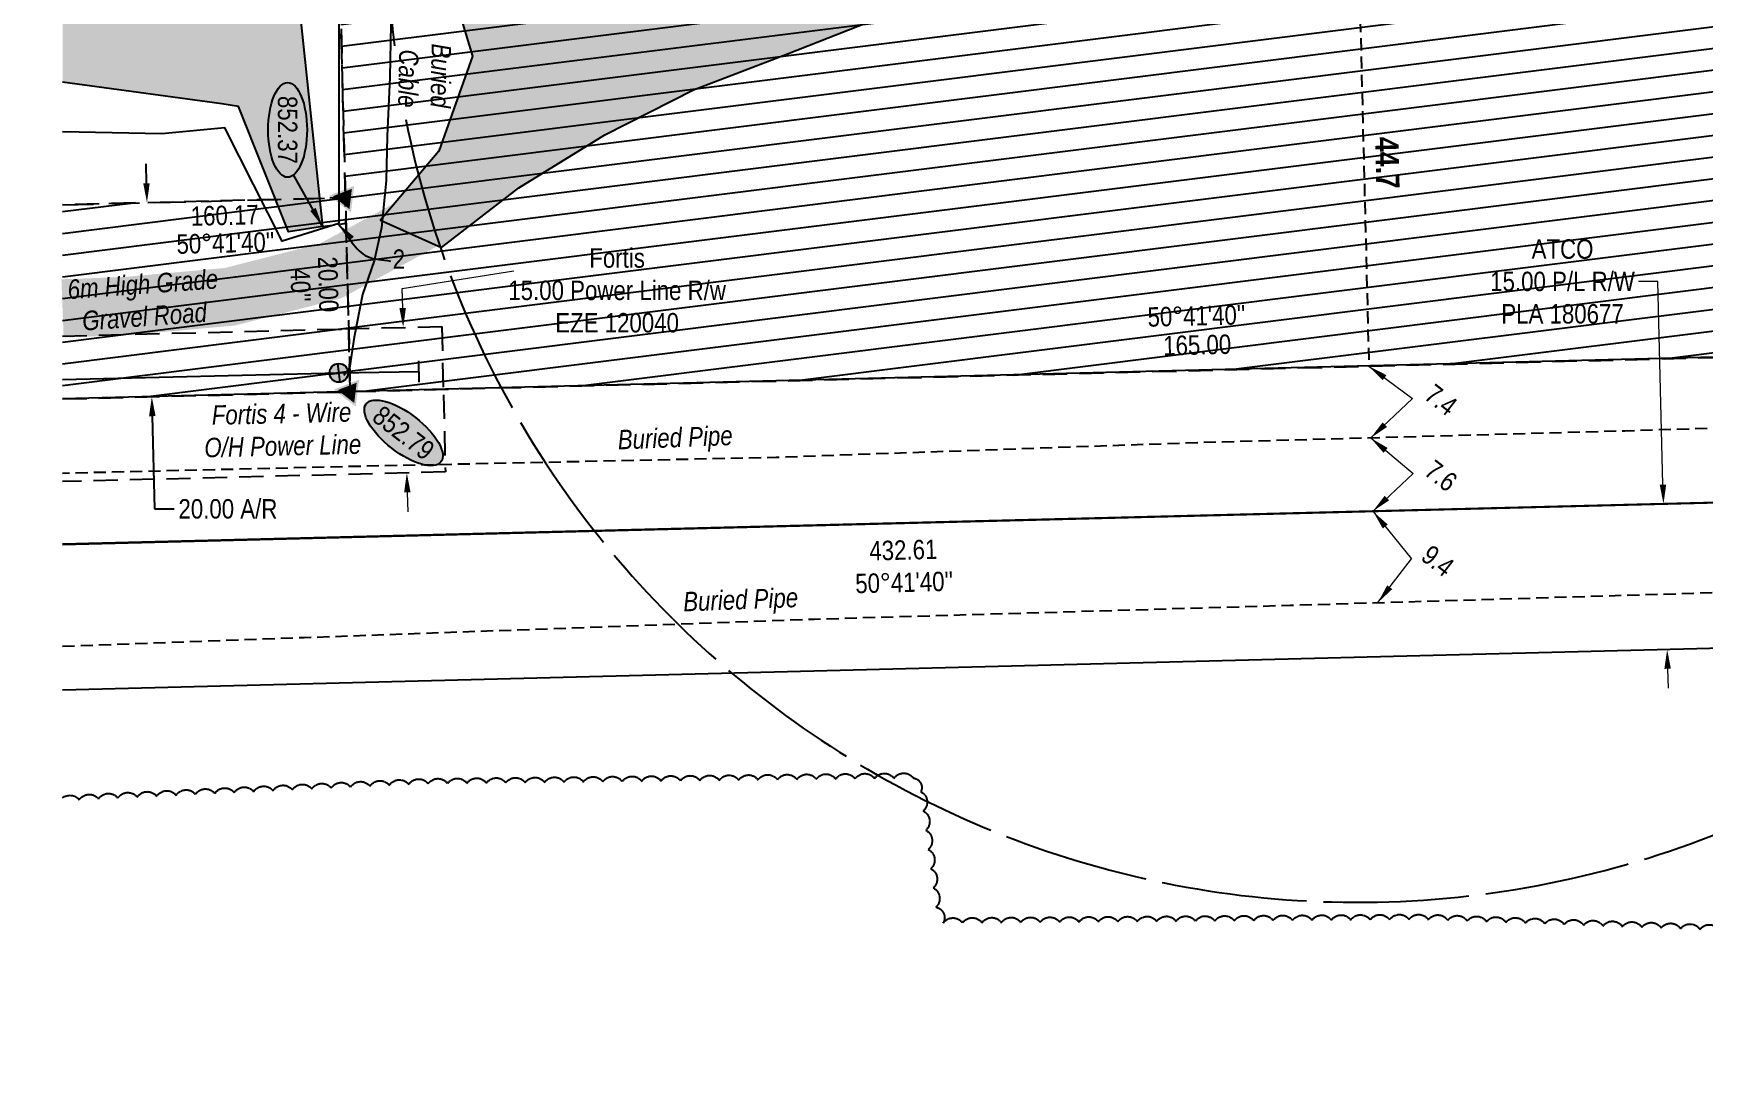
# Model space of a CAD drawing. Extents: x 613721 to 622755, y 5905527 to 5910064.
# Drawn here: x 618936 to 619796, y 5905964 to 5906505 of the extents above; entities that cross this region are included whole.
import ezdxf
from ezdxf.enums import TextEntityAlignment as Align

# ---------------------------------------------------------------- set-up
doc = ezdxf.new("R2010")
doc.units = 0
doc.header["$LTSCALE"] = 5
for name, pattern in [('0', [1, 1, 0]), ('foc-ACCESSROAD', [3.75, 2.5, -1.25]), ('foc-BUFFER', [16.75, 15, -1.75]), ('foc-FLOWLINE', [3.75, 2.5, -1.25]), ('foc-TIELINE', [1.875, 1.25, -0.625]), ('HIDDEN2', [4.7625, 3.175, -1.5875]), ('POWERLINE5', [7.8, 2.4, -0.6, 0.6, -0.6, 0.6, -0.6, 2.4]), ('UG_PIPE', [1.875, 1.25, -0.625])]:
    doc.linetypes.add(name, pattern=pattern)
for name, color, linetype in [('AS-CABLE', 224, 'foc-CABLE'), ('AS-PIPE-UG', 44, 'UG_PIPE'), ('AS-PIPE-UG-T', 44, 'Continuous'), ('AS-POWER', 104, 'foc-POWER'), ('AS-POWER-EXISTING', 72, 'POWERLINE5'), ('AS-ROADS', 254, 'Continuous'), ('AUX-BUFFER', 7, 'foc-BUFFER'), ('C-AR', 13, 'foc-ACCESSROAD'), ('C-WS', 13, 'foc-ACCESSROAD'), ('F-EZE', 190, 'foc-FLOWLINE'), ('F-RW', 190, 'Continuous'), ('L-BD', 7, 'Continuous'), ('L-MON', 1, 'Continuous'), ('P-ELEVATION', 7, 'Continuous'), ('P-PROPOSED-EXISTING-H', 59, 'Continuous'), ('P-TXT', 4, 'Continuous'), ('T-BUSH', 110, '0'), ('T-EXISTING TFA', 220, 'HIDDEN2'), ('T-SLOPE', 48, 'Continuous'), ('T-TIE', 201, 'foc-TIELINE'), ('T-WATER', 160, 'Continuous'), ('T-WATER-H', 133, 'Continuous')]:
    doc.layers.add(name, color=color, linetype=linetype)
for name, color, linetype, lineweight in [('F-EZE-T', 190, 'Continuous', 9), ('F-RW-T', 190, 'Continuous', 9), ('T-TEXT', 48, 'Continuous', 18), ('T-TIE-T', 201, 'Continuous', 18)]:
    doc.layers.add(name, color=color, linetype=linetype, lineweight=lineweight)
doc.styles.add('80', font='ARIALN.TTF', dxfattribs={"height": 10})
doc.styles.add('80CG', font='ARIALN.TTF', dxfattribs={"height": 10})
doc.styles.add('80L', font='ARIALN.TTF', dxfattribs={"height": 10})
doc.styles.add('BOLD', font='ARIALNB.TTF')
doc.styles.add('foc-LtypeFont', font='ARIALN.TTF', dxfattribs={"height": 7.35})
doc.linetypes.add('foc-CABLE', pattern='A,2,-1,["C",foc-LtypeFont,S=0.2,R=0,X=-0.625,Y=-0.75],-1.24,8', length=12.24)
doc.linetypes.add('foc-POWER', pattern='A,6,-1,["P",foc-LtypeFont,S=0.2,R=0,X=-0.625,Y=-0.75],-1.24,4', length=12.24)
doc.dimstyles.new('Compass 5 000', dxfattribs={"dimscale": 5, "dimtxt": 9, "dimasz": 2, "dimexe": 0.2, "dimexo": 0.0625, "dimgap": 0.5, "dimtad": 0, "dimtih": 1, "dimtoh": 1, "dimzin": 0, "dimdsep": 46, "dimtxsty": '80CG', "dimcen": 0.1, "dimse1": 1, "dimse2": 1, "dimclrd": 256, "dimclrt": 256, "dimaunit": 1, "dimadec": 4, "dimazin": 0, "dimtfac": 0.06, "dimtofl": 0, "dimtmove": 0, "dimatfit": 1, "dimfxl": 0.2, "dimtolj": 1, "dimtzin": 0, "dimlwd": -1, "dimarcsym": 0})
pattern_1 = [(7.14112547, (-3492526.247, 1626924.945), (-1.380931114, 11.022268725), [])]

# ---------------------------------------------------------------- blocks, each defined once
blk = doc.blocks.new('STRIA')
blk.add_hatch(color=255).paths.add_polyline_path([(-0.04, 1.52), (-1.47, -0.87), (1.39, -0.87)])
blk = doc.blocks.new('STRIAA')
blk.add_blockref('STRIA', (0, 0))
blk = doc.blocks.new('STRIB')
at = {"color": 1}
blk.add_solid([(-1.12, -0.67), (-0.04, 1.13), (1.04, -0.67)], dxfattribs=at)
blk = doc.blocks.new('STRIBB')
blk.add_blockref('STRIB', (0, 0))
blk = doc.blocks.new('STRICC')
for name in ['STRIAA', 'STRIBB']:
    blk.add_blockref(name, (0, 0))
blk = doc.blocks.new('fdspike')
blk.add_blockref('STRICC', (0, 0))
blk = doc.blocks.new('*D491')
at = {"layer": 'F-RW-T', "transparency": 16777216}
for p, q in [((619772.48, 5906376.79), (619762.48, 5906376.79)), ((619775.13, 5906272.26), (619772.48, 5906376.79)), ((619777.53, 5906177.41), (619777.78, 5906167.42))]:
    blk.add_line(p, q, dxfattribs=at)
for points in [[(619776.79, 5906272.3), (619773.46, 5906272.21), (619775.38, 5906262.26)], [(619779.19, 5906177.45), (619775.86, 5906177.37), (619777.27, 5906187.41)]]:
    blk.add_solid(points, dxfattribs=at)
at = {"layer": 'F-RW-T', "transparency": 16777216, "insert": (619723.4, 5906376.79), "char_height": 10, "attachment_point": 5, "style": '80CG'}
blk.add_mtext('\\A1;ATCO\\P15.00 P/L R/W\\PPLA 180677', dxfattribs=at)
blk = doc.blocks.new('*D493')
at = {"layer": 'F-EZE-T', "transparency": 16777216}
for p, q in [((619126.08, 5906363.16), (619125.82, 5906373.16)), ((619128.47, 5906268.25), (619128.72, 5906258.25))]:
    blk.add_line(p, q, dxfattribs=at)
for points in [[(619127.74, 5906363.21), (619124.41, 5906363.12), (619126.33, 5906353.17)], [(619130.14, 5906268.29), (619126.81, 5906268.21), (619128.22, 5906278.25)]]:
    blk.add_solid(points, dxfattribs=at)
at = {"layer": 'F-EZE-T', "transparency": 16777216, "insert": (619236.51, 5906372.19), "char_height": 10, "attachment_point": 5, "style": '80CG'}
blk.add_mtext('\\A1;Fortis\\P15.00 Power Line R/w\\PEZE 120040 ', dxfattribs=at)
blk = doc.blocks.new('POWERPOLE')
h = blk.add_hatch(color=255)
edge = h.paths.add_edge_path()
edge.add_arc((0, 0), 0.96, 0, 360)
at = {"linetype": 'Continuous'}
for p, q in [((0.68, -0.68), (-0.68, 0.68)), ((-0.68, -0.68), (0.68, 0.68))]:
    blk.add_line(p, q, dxfattribs=at)
blk.add_circle((0, 0), 0.96, dxfattribs=at)
blk = doc.blocks.new('*D497')
at = {"layer": 'P-TXT', "transparency": 16777216}
for p, q in [((618994.15, 5906427.4), (618993.9, 5906437.4)), ((618997.14, 5906307.48), (618998.33, 5906259.7)), ((618998.33, 5906259.7), (619008.33, 5906259.7))]:
    blk.add_line(p, q, dxfattribs=at)
for points in [[(618995.81, 5906427.45), (618992.48, 5906427.36), (618994.4, 5906417.41)], [(618998.81, 5906307.52), (618995.47, 5906307.44), (618996.89, 5906317.47)]]:
    blk.add_solid(points, dxfattribs=at)
at = {"layer": 'P-TXT', "transparency": 16777216, "insert": (619036.07, 5906259.7), "char_height": 10, "attachment_point": 5, "style": '80CG'}
blk.add_mtext('\\A1;20.00 A/R', dxfattribs=at)
blk = doc.blocks.new('we')
at = {"layer": 'P-ELEVATION'}
h = blk.add_hatch(color=111, dxfattribs=at)
h.dxf.hatch_style = 1
edge = h.paths.add_edge_path()
edge.add_ellipse((0, 0), major_axis=(-24.38, 0), ratio=0.410256, start_angle=0, end_angle=360)
at = {"layer": 'P-ELEVATION', "color": 7, "flags": 128}
blk.add_lwpolyline([(0, 0, 12.5, 0, 0), (-12.42, -6.43, 0, 0, 0)], format="xyseb", dxfattribs=at)
at = {"layer": 'P-ELEVATION', "color": 7}
blk.add_ellipse((0, 0), major_axis=(-24.38, 0), ratio=0.410256, dxfattribs=at)
at = {"layer": 'P-ELEVATION', "style": '80'}
blk.add_attdef('ELEVATION', text='', height=10, dxfattribs=at).set_placement((0, 0), align=Align.MIDDLE_CENTER)

msp = doc.modelspace()

# ---------------------------------------------------------------- hatches: boundary and pattern name
at = {"layer": 'AS-ROADS'}
h = msp.add_hatch(color=256, dxfattribs=at)
h.dxf.hatch_style = 1
h.paths.add_polyline_path([(619146.139, 5906394.32), (619146.136, 5906394.309), (619185.874, 5906425.071), (619230.268, 5906452.314), (619275.926, 5906475.498), (619324.288, 5906494.11), (619370.926, 5906512.339), (619422.058, 5906523.68), (619474.291, 5906530.163), (619524.398, 5906533.391), (619576.324, 5906533.565), (619626.165, 5906540.767), (619670.834, 5906569.001), (619697.988, 5906612.121), (619709.956, 5906662.639), (619710.805, 5906712.712), (619707.723, 5906766.126), (619690.73, 5906815.553), (619654.843, 5906851.264), (619605.282, 5906869.049), (619552.488, 5906865.135), (619503.937, 5906850.857), (619456.875, 5906826.479), (619418.313, 5906794.468), (619386.414, 5906753.895), (619363.59, 5906707.75), (619340.587, 5906662.777), (619300.134, 5906628.765), (619251.547, 5906647.445), (619210.411, 5906678.187), (619160.988, 5906669.323), (619128.333, 5906630.661), (619147.275, 5906541.753), (619162.044, 5906492.928), (619144.624, 5906443.868), (619114.738, 5906408.444)])
at = {"layer": 'P-PROPOSED-EXISTING-H'}
h = msp.add_hatch(dxfattribs=at)
h.set_pattern_fill('ANSI31', color=256, scale=3.49872, angle=-37.858875, style=0)
h.set_pattern_definition(pattern_1)
h.paths.add_polyline_path([(619904.588, 5907090.29), (619080.135, 5907069.546), (619099.074, 5906320.11), (619923.52, 5906340.707)])
h = msp.add_hatch(dxfattribs=at)
h.set_pattern_fill('ANSI31', color=256, scale=3.49872, angle=-37.858875, style=0)
h.set_pattern_definition(pattern_1)
h.paths.add_polyline_path([(618950.899, 5906416.322), (618950.899, 5906316.327), (619099.112, 5906320.024), (619096.551, 5906419.955)])
at = {"layer": 'T-WATER-H'}
h = msp.add_hatch(color=256, dxfattribs=at)
h.dxf.hatch_style = 1
h.paths.add_polyline_path([(618950.899, 5906679.008), (618950.899, 5906479.532), (619032.901, 5906468.346), (619041.531, 5906467.015), (619067.267, 5906402.457), (619084.801, 5906405.224), (619058.361, 5906655.991), (618978.14, 5906663.069), (618954.409, 5906680.306)])

# ---------------------------------------------------------------- linework, layer by layer
at = {"layer": 'AS-CABLE', "flags": 128}
msp.add_lwpolyline([(619125.149, 5906555.342), (619121.924, 5906534.412), (619119.938, 5906509.142), (619119.394, 5906481.998), (619118.139, 5906451.739), (619117.601, 5906428.846), (619115.14, 5906404.496), (619111.42, 5906387.433), (619105.44, 5906370.119), (619101.107, 5906348.104), (619098.659, 5906332.262), (619095.84, 5906328.374)], dxfattribs=at)
at = {"layer": 'AS-PIPE-UG', "flags": 128}
for points in [[(620154.002, 5906311.967), (619985.088, 5906306.864), (619755.523, 5906299.845), (619535.407, 5906293.789), (619318.48, 5906286.205), (619104.414, 5906281.634), (618950.899, 5906278.034)], [(618950.899, 5906189.066), (619075.402, 5906193.531), (619338.182, 5906203.008), (619583.113, 5906210.134), (619884.05, 5906219.132), (620153.502, 5906222.675)]]:
    msp.add_lwpolyline(points, dxfattribs=at)
at = {"layer": 'AS-POWER'}
for p, q in [((619093.215, 5906329.756), (619134.526, 5906330.417)), ((619134.614, 5906324.92), (619134.438, 5906335.914))]:
    msp.add_line(p, q, dxfattribs=at)
at = {"layer": 'AS-POWER', "flags": 128}
msp.add_lwpolyline([(618950.899, 5906326.442), (619093.215, 5906329.756)], dxfattribs=at)
at = {"layer": 'AS-ROADS', "flags": 128}
msp.add_lwpolyline([(619147.275, 5906541.753), (619162.044, 5906492.928), (619144.624, 5906443.868), (619114.738, 5906408.444), (619146.139, 5906394.32), (619146.136, 5906394.309), (619185.874, 5906425.071), (619230.268, 5906452.314), (619275.926, 5906475.498), (619324.288, 5906494.11), (619370.926, 5906512.339)], dxfattribs=at)
at = {"layer": 'AS-ROADS', "const_width": 29.989, "flags": 128}
msp.add_lwpolyline([(618950.899, 5906362.976), (618983.932, 5906364.206), (619037.12, 5906368.978), (619088.869, 5906382.221), (619137.507, 5906408.578), (619180.828, 5906441.089), (619221.019, 5906476.166)], dxfattribs=at)
at = {"layer": 'AUX-BUFFER', "color": 251, "linetype": 'foc-BUFFER'}
for centre, start, end in [((619618.086, 5906557.012), 191.169911, 167.452144), ((619618.054, 5906558.294), 170.884084, 186.915734)]:
    msp.add_arc(centre, 499.817, start, end, dxfattribs=at)
at = {"layer": 'C-AR', "flags": 128}
msp.add_lwpolyline([(618950.899, 5906316.327), (619099.112, 5906320.024), (619096.551, 5906419.955), (618950.899, 5906416.322)], dxfattribs=at)
at = {"layer": 'C-WS', "flags": 128}
msp.add_lwpolyline([(619904.588, 5907090.29), (619080.135, 5907069.546), (619099.074, 5906320.11), (619923.52, 5906340.707), (619904.588, 5907090.29)], dxfattribs=at)
at = {"layer": 'F-EZE'}
msp.add_lwpolyline([(618950.899, 5906348.74), (619096.344, 5906352.41), (619146.2, 5906353.67), (619147.085, 5906318.544), (619148.089, 5906278.753), (618950.899, 5906273.775)], dxfattribs=at)
at = {"layer": 'F-EZE-T', "flags": 128}
msp.add_lwpolyline([(619125.824, 5906373.154), (619183.322, 5906382.246)], dxfattribs=at)
at = {"layer": 'F-RW', "flags": 128}
for points in [[(620148.46, 5906346.681), (618950.899, 5906316.424)], [(620150.353, 5906271.845), (618950.899, 5906241.498)], [(618950.899, 5906241.428), (620150.356, 5906271.732)], [(618950.899, 5906166.501), (620152.249, 5906196.896)]]:
    msp.add_lwpolyline(points, dxfattribs=at)
at = {"layer": 'T-BUSH', "flags": 128}
msp.add_lwpolyline([(618950.899, 5906110.988, -0.4139945), (618959.455, 5906109.888, -0.5205671), (618969.44, 5906110.358, -0.5205671), (618979.425, 5906110.828, -0.5205671), (618989.411, 5906111.298, -0.5205671), (618999.396, 5906111.768, -0.5205671), (619009.381, 5906112.239, -0.5205671), (619019.366, 5906112.709, -0.5205671), (619029.352, 5906113.179, -0.5205671), (619039.337, 5906113.649, -0.5205671), (619049.322, 5906114.119, -0.5205671), (619059.308, 5906114.589, -0.5205671), (619069.293, 5906115.059, -0.5205671), (619079.278, 5906115.529, -0.5205671), (619089.263, 5906115.999, -0.5205671), (619099.249, 5906116.469, -0.5205671), (619109.234, 5906116.939, -0.5205671), (619119.219, 5906117.409, -0.5205671), (619129.205, 5906117.879, -0.5205671), (619139.194, 5906118.203, -0.5205671), (619149.19, 5906118.32, -0.5205671), (619159.185, 5906118.437, -0.5205671), (619169.181, 5906118.553, -0.5205671), (619179.177, 5906118.67, -0.5205671), (619189.172, 5906118.786, -0.5205671), (619199.168, 5906118.903, -0.5205671), (619209.164, 5906119.02, -0.5205671), (619219.159, 5906119.136, -0.5205671), (619229.155, 5906119.253, -0.5205671), (619239.151, 5906119.37, -0.5205671), (619249.146, 5906119.486, -0.5205671), (619259.142, 5906119.603, -0.5205671), (619269.138, 5906119.719, -0.5205671), (619279.133, 5906119.836, -0.5205671), (619289.129, 5906119.953, -0.5205671), (619299.125, 5906120.069, -0.5205671), (619309.12, 5906120.186, -0.5205671), (619319.116, 5906120.302, -0.5205671), (619329.112, 5906120.419, -0.5205671), (619339.107, 5906120.536, -0.5205671), (619349.103, 5906120.652, -0.5205671), (619359.099, 5906120.769, -0.5205671), (619369.094, 5906120.886, -0.5205671), (619379.09, 5906121.002, -0.5205671), (619389.086, 5906121.119, -0.5205671), (619392.914, 5906114.132, -0.5205671), (619394.202, 5906104.219, -0.5205671), (619395.491, 5906094.306, -0.5205671), (619396.779, 5906084.393, -0.5205671), (619398.067, 5906074.48, -0.5205671), (619399.356, 5906064.567, -0.5205671), (619400.644, 5906054.654, -0.5205671), (619404.414, 5906046.491, -0.5205671), (619414.411, 5906046.565, -0.5205671), (619424.407, 5906046.64, -0.5205671), (619434.403, 5906046.715, -0.5205671), (619444.399, 5906046.79, -0.5205671), (619454.395, 5906046.865, -0.5205671), (619464.391, 5906046.94, -0.5205671), (619474.387, 5906047.015, -0.5205671), (619484.383, 5906047.09, -0.5205671), (619494.379, 5906047.165, -0.5205671), (619504.375, 5906047.24, -0.5205671), (619514.371, 5906047.315, -0.5205671), (619524.367, 5906047.39, -0.5205671), (619534.363, 5906047.465, -0.5205671), (619544.359, 5906047.54, -0.5205671), (619554.355, 5906047.615, -0.5205671), (619564.352, 5906047.69, -0.5205671), (619574.348, 5906047.765, -0.5205671), (619584.344, 5906047.84, -0.5205671), (619594.34, 5906047.914, -0.5205671), (619604.336, 5906047.989, -0.5205671), (619614.332, 5906048.064, -0.5205671), (619624.328, 5906048.139, -0.5205671), (619634.324, 5906048.214, -0.5205671), (619644.32, 5906048.289, -0.5205671), (619654.314, 5906048.227, -0.5205671), (619664.304, 5906047.869, -0.5205671), (619674.294, 5906047.51, -0.5205671), (619684.284, 5906047.152, -0.5205671), (619694.274, 5906046.794, -0.5205671), (619704.264, 5906046.436, -0.5205671), (619714.254, 5906046.078, -0.5205671), (619724.244, 5906045.72, -0.5205671), (619734.234, 5906045.362, -0.5205671), (619744.223, 5906045.004, -0.5205671), (619754.213, 5906044.646, -0.5205671), (619764.203, 5906044.287, -0.5205671), (619774.193, 5906043.929, -0.5205671), (619784.183, 5906043.571, -0.5205671), (619794.173, 5906043.213, -0.5205671), (619804.163, 5906042.855, -0.5205671), (619814.153, 5906042.497, -0.5205671), (619824.143, 5906042.139, -0.5205671), (619834.133, 5906041.781, -0.5205671), (619844.123, 5906041.423, -0.5205671), (619854.113, 5906041.065, -0.5205671), (619864.103, 5906040.706, -0.5205671), (619874.093, 5906040.348, -0.5205671), (619884.082, 5906039.99, -0.5205671), (619894.072, 5906039.632, -0.5205671), (619904.062, 5906039.274, -0.5205671), (619914.052, 5906038.916, -0.5205671), (619924.042, 5906038.558, -0.5205671), (619934.032, 5906038.2, -0.5205671), (619944.022, 5906037.842, -0.5205671), (619954.012, 5906037.483, -0.5205671), (619964.002, 5906037.125, -0.5205671), (619973.992, 5906036.767, -0.5205671), (619983.982, 5906036.409, -0.5205671), (619993.974, 5906036.539, -0.5205671), (620003.968, 5906036.789, -0.5205671), (620013.961, 5906037.039, -0.5205671), (620023.954, 5906037.289, -0.5205671), (620033.947, 5906037.539, -0.5205671), (620043.94, 5906037.79, -0.5205671), (620053.934, 5906038.04, -0.5205671), (620063.927, 5906038.29, -0.5205671), (620073.92, 5906038.54, -0.5205671), (620083.913, 5906038.791, -0.5205671), (620093.906, 5906039.041, -0.5205671), (620103.9, 5906039.291, -0.5205671), (620113.893, 5906039.541, -0.5205671), (620123.886, 5906039.791, -0.5205671), (620133.879, 5906040.042, -0.5205671), (620143.873, 5906040.292, -0.5205671), (620153.866, 5906040.542, -0.5205671), (620163.859, 5906040.792, -0.5205671), (620173.852, 5906041.042, -0.5205671), (620183.845, 5906041.293, -0.5205671), (620193.839, 5906041.543, -0.5205671), (620203.832, 5906041.793, -0.5205671), (620213.825, 5906042.043, -0.5205671), (620223.818, 5906042.293, -0.5205671), (620233.811, 5906042.544, -0.5205671), (620243.805, 5906042.794, -0.5205671), (620253.765, 5906042.938, -0.5205671), (620261.902, 5906037.13, -0.5205671), (620270.038, 5906031.323, -0.5205671), (620278.174, 5906025.515, -0.5205671), (620286.31, 5906019.707, -0.5205671), (620294.446, 5906013.899, -0.5205671), (620302.582, 5906008.092, -0.5205671), (620310.718, 5906002.284, -0.5205671), (620318.854, 5905996.476, -0.5205671), (620326.991, 5905990.668, -0.5205671), (620335.127, 5905984.86, -0.5205671), (620343.263, 5905979.053, -0.5205671), (620351.399, 5905973.245, -0.5205671), (620359.535, 5905967.437, -0.5205671), (620364.602, 5905963.82)], format="xyb", dxfattribs=at)
at = {"layer": 'T-EXISTING TFA', "flags": 128}
msp.add_lwpolyline([(618950.899, 5906416.322), (619096.62, 5906419.956), (619088.991, 5906719.918), (618950.899, 5906716.428)], dxfattribs=at)
at = {"layer": 'T-SLOPE', "flags": 128}
msp.add_lwpolyline([(618950.899, 5906684.647), (618982.311, 5906670.048), (619093.074, 5906667.848), (619093.24, 5906406.688), (619064.075, 5906397.565), (619034.48, 5906455.916), (619002.112, 5906452.877), (618950.899, 5906453.966)], dxfattribs=at)
at = {"layer": 'T-TIE'}
msp.add_line((619618.054, 5906558.294), (619623.677, 5906333.216), dxfattribs=at)
at = {"layer": 'T-TIE', "flags": 128}
msp.add_lwpolyline([(619084.801, 5906405.224), (619096.888, 5906406.781)], dxfattribs=at)
at = {"layer": 'T-WATER', "flags": 128}
msp.add_lwpolyline([(619070.592, 5906539.989), (619084.801, 5906405.224), (619067.267, 5906402.457), (619041.531, 5906467.015), (619032.901, 5906468.346), (618950.899, 5906479.532)], dxfattribs=at)

# ---------------------------------------------------------------- block references
at = {"layer": 'AS-POWER-EXISTING', "xscale": 4.998171999999994, "yscale": 4.998171999999994, "zscale": 24.99999999999991, "rotation": 322.1411254726523}
msp.add_blockref('POWERPOLE', (619093.215, 5906329.756), dxfattribs=at)
at = {"layer": 'L-BD', "xscale": 0.9996344000000001, "yscale": 0.9996344000000001, "zscale": 0.9996344000000001}
for p, rotation, values in [((619066.811, 5906454.872), 269.9999410359465, {'ELEVATION': '852.37'}), ((619126.568, 5906298.892), 322.1411111111111, {'ELEVATION': '852.79'})]:
    msp.add_blockref('we', p, dxfattribs=dict(at, rotation=rotation)).add_auto_attribs(values)
at = {"layer": 'L-MON', "xscale": 4.998171999999994, "yscale": 4.998171999999994, "rotation": 322.1411254726523}
for p, zscale in [((619096.62, 5906419.956), 24.99999999999991), ((619099.074, 5906320.11), 24.99085999999992)]:
    msp.add_blockref('fdspike', p, dxfattribs=dict(at, zscale=zscale))

# ---------------------------------------------------------------- texts
at = {"layer": 'AS-CABLE', "insert": (619151.038, 5906499.518), "char_height": 9.99634, "attachment_point": 1, "rotation": 268.852748, "style": '80L'}
msp.add_mtext_dynamic_manual_height_columns('\\pi0.29887;{\\fArial Narrow|b0|i1|c0|p34;Buried\\P\\pi0.47275; Cable}', width=33.7575, gutter_width=49.982, heights=[0], dxfattribs=at)
at = {"layer": 'AS-PIPE-UG-T', "char_height": 9.99634, "attachment_point": 1, "rotation": 2.22658, "style": '80L'}
for insert in [(619236.641, 5906300.331), (619270.353, 5906216.907)]:
    msp.add_mtext_dynamic_manual_height_columns('{\\fArial Narrow|b0|i1|c0|p34;Buried Pipe}', width=74.55432, gutter_width=49.982, heights=[0], dxfattribs=dict(at, insert=insert))
at = {"layer": 'AS-POWER', "insert": (619022.841, 5906312.896), "char_height": 9.99634, "attachment_point": 1, "rotation": 1.333745, "style": '80L'}
msp.add_mtext_dynamic_manual_height_columns('\\pi4.79245;{\\fArial Narrow|b0|i1|c0|p34;Fortis 4 - Wire\\P\\pi0.57503;O/H Power Line}', width=80.64349, gutter_width=49.982, heights=[0], dxfattribs=at)
at = {"layer": 'L-BD', "color": 3, "style": 'BOLD'}
msp.add_text('44.7', height=11.9956, rotation=271.431119, dxfattribs=at).set_placement((619626.844, 5906451.177))
at = {"layer": 'L-BD', "style": '80L'}
for s, rotation, p in [('160.17', 1.428725, (619034.42, 5906410.906)), ("50°41'40''", 1.428725, (619034.776, 5906396.666)), ("40''", 271.407925, (619073.54, 5906375.008)), ('20.00', 271.407925, (619087.781, 5906375.358)), ("50°41'40''", 1.431125, (619534.862, 5906359.158)), ('165.00', 1.431125, (619535.237, 5906344.168))]:
    msp.add_text(s, height=9.9963, rotation=rotation, dxfattribs=at).set_placement(p, align=Align.MIDDLE)
at = {"layer": 'T-TEXT', "insert": (618952.64, 5906377.598), "char_height": 9.99634, "attachment_point": 1, "rotation": 4.147011, "style": '80L'}
msp.add_mtext_dynamic_manual_height_columns('\\pi0.5273;{\\fArial Narrow|b0|i1|c0|p34;6m High Grade \\P\\pi6.86536;Gravel Road}', width=77.46594, gutter_width=49.982, heights=[0], dxfattribs=at)
at = {"layer": 'T-TIE-T', "insert": (619120.946, 5906393.35), "char_height": 9.996, "attachment_point": 1, "style": '80L'}
msp.add_mtext_dynamic_manual_height_columns('2', width=5.95365, gutter_width=49.982, heights=[0], dxfattribs=at)
at = {"layer": 'T-TIE-T', "char_height": 9.9963, "attachment_point": 1, "rotation": 322.141125, "style": '80L'}
for s, width, insert in [('7.4', 16.95489, (619657.619, 5906324.7)), ('7.6', 16.95489, (619657.617, 5906285.628)), ('9.4', 9.99634, (619655.984, 5906241.818))]:
    msp.add_mtext_dynamic_manual_height_columns(s, width=width, gutter_width=49.982, heights=[0], dxfattribs=dict(at, insert=insert))

# ---------------------------------------------------------------- dimensions: what is measured, and where the dimension line sits
at = {"layer": 'F-EZE-T'}
dim = msp.add_linear_dim(base=(619126.328, 5906353.168), p1=(619168.436, 5906279.263), p2=(619166.546, 5906354.183), angle=91.445519, text='Fortis\\P15.00 Power Line R/w\\PEZE 120040 ', dimstyle='Compass 5 000', override={"dimtmove": 2}, dxfattribs=at)
dim.commit()
dim.dimension.update_dxf_attribs({"geometry": '*D493', "text_midpoint": (619236.511, 5906372.188), "dimtype": 161})
at = {"layer": 'F-RW-T'}
dim = msp.add_linear_dim(base=(619777.273, 5906187.409), p1=(619751.208, 5906261.648), p2=(619753.102, 5906186.798), angle=271.449298, text='ATCO\\P15.00 P/L R/W\\PPLA 180677', dimstyle='Compass 5 000', dxfattribs=at)
dim.commit()
dim.dimension.update_dxf_attribs({"geometry": '*D491', "text_midpoint": (619723.396, 5906376.793), "dimtype": 161})
at = {"layer": 'P-TXT'}
dim = msp.add_linear_dim(base=(618996.89, 5906317.474), p1=(618993.093, 5906417.374), p2=(618995.586, 5906317.442), angle=271.42877, text='20.00 A/R', dimstyle='Compass 5 000', dxfattribs=at)
dim.commit()
dim.dimension.update_dxf_attribs({"geometry": '*D497', "text_midpoint": (619036.067, 5906259.7), "dimtype": 161})

# ---------------------------------------------------------------- leaders
at = {"layer": 'L-BD'}
msp.add_leader([(619084.801, 5906405.224), (619069.911, 5906431.707)], dimstyle='Compass 5 000', dxfattribs=at)
at = {"layer": 'T-TIE-T', "path_type": 1}
msp.add_leader([(619093.081, 5906406.291), (619108.025, 5906389.617), (619119.767, 5906387.374)], dimstyle='Compass 5 000', override={"dimgap": 0.5, "dimtad": 0}, dxfattribs=at)
at = {"layer": 'T-TIE-T'}
for points in [[(619623.677, 5906333.216), (619646.212, 5906316.602)], [(619624.601, 5906296.243), (619646.212, 5906316.602)], [(619624.601, 5906296.243), (619646.475, 5906278.042)], [(619625.666, 5906258.476), (619646.475, 5906278.042)], [(619625.812, 5906258.434), (619645.592, 5906233.988)], [(619628.307, 5906211.486), (619645.592, 5906233.988)]]:
    msp.add_leader(points, dimstyle='Compass 5 000', dxfattribs=at)

# ---------------------------------------------------------------- next in the draw order: texts
at = {"layer": 'L-BD', "insert": (619383.783, 5906243.565), "char_height": 9.99634, "width": 48.5343, "attachment_point": 2, "rotation": 1.449025, "style": '80L', "bg_fill": 3, "box_fill_scale": 1.2, "bg_fill_color": 256, "bg_fill_transparency": 0}
msp.add_mtext("432.61 50°41'40''", dxfattribs=at)

doc.saveas('drawing.dxf')
